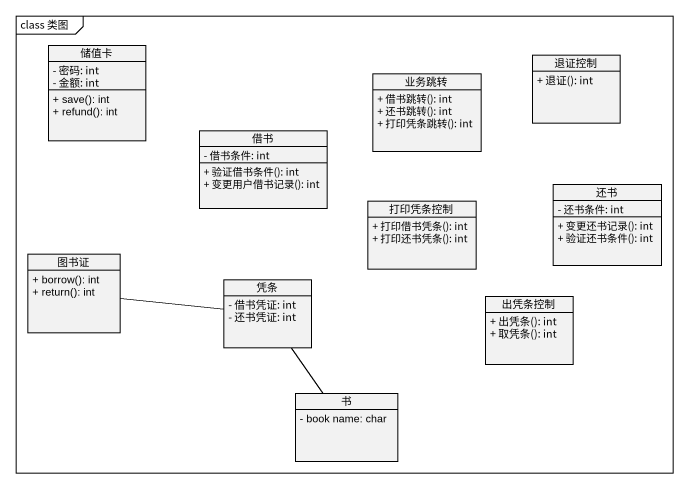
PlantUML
@startuml
mainframe class 类图
hide circle
hide empty members
skinparam classAttributeIconSize 0
class 储值卡 {
  - 密码: int
  - 金额: int
  + save(): int
  + refund(): int
}
class 业务跳转 {
  + 借书跳转(): int
  + 还书跳转(): int
  + 打印凭条跳转(): int
}
class 退证控制 {
  + 退证(): int
}
class 借书 {
  - 借书条件: int
  + 验证借书条件(): int
  + 变更用户借书记录(): int
}
class 打印凭条控制 {
  + 打印借书凭条(): int
  + 打印还书凭条(): int
}
class 还书 {
  - 还书条件: int
  + 变更还书记录(): int
  + 验证还书条件(): int
}
class 图书证 {
  + borrow(): int
  + return(): int
}
class 凭条 {
  - 借书凭证: int
  - 还书凭证: int
}
class 出凭条控制 {
  + 出凭条(): int
  + 取凭条(): int
}
class 书 {
  - book name: char
}
图书证 -right- 凭条
凭条 -- 书
@enduml
